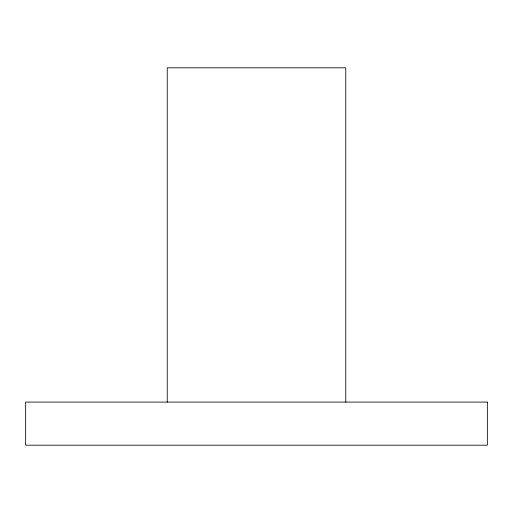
<?xml version="1.0" encoding="UTF-8"?>
<svg xmlns="http://www.w3.org/2000/svg" width="513" height="513" viewBox="0 0 513 513"><rect width="100%" height="100%" fill="white"/><g stroke="black" fill="none" stroke-linecap="round" stroke-linejoin="round"><path stroke-width="0.77" d="M345.762 402.089L345.762 67.819L167.238 67.819L167.238 402.089M487.35 402.089L25.65 402.089L25.65 445.181L487.35 445.181L487.35 402.089"/></g></svg>
